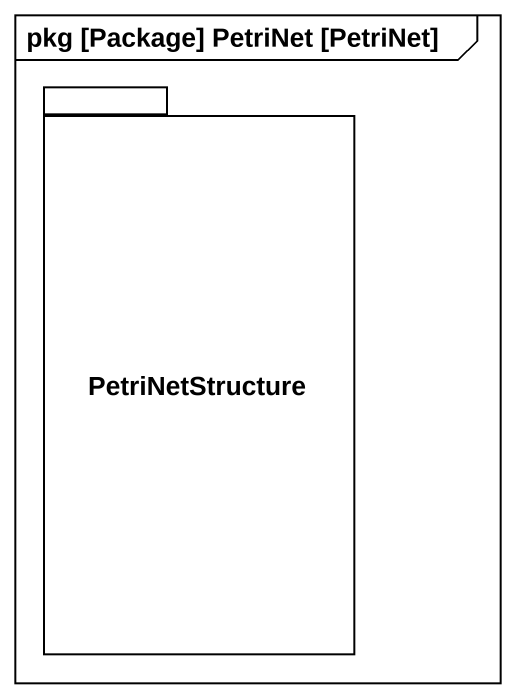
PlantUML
@startuml
mainframe pkg [Package] PetriNet [PetriNet]
package PetriNetStructure {
}
@enduml
